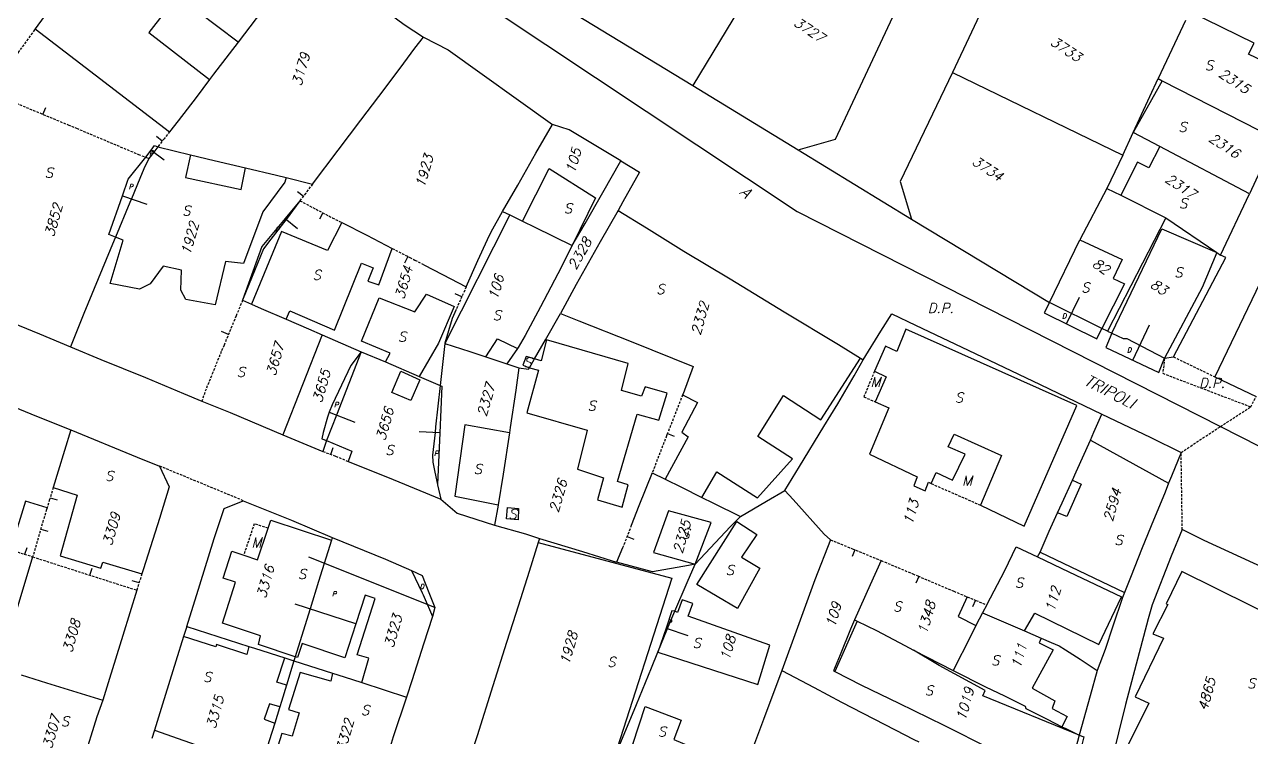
# Model space of a CAD drawing. Extents: x -334462 to -332769, y -29481 to -26664.
# Drawn here: x -333750.6 to -333625, y -28226.6 to -28153.7 of the extents above; entities that cross this region are included whole.
import ezdxf
from ezdxf.enums import TextEntityAlignment as Align

# ---------------------------------------------------------------- set-up
doc = ezdxf.new("R2010")
doc.units = 0
doc.header["$MEASUREMENT"] = 0
doc.linetypes.add('HIDDEN', pattern=[0.375, 0.25, -0.125])
for name, color, linetype in [('17', 7, 'CONTINUOUS'), ('18', 7, 'CONTINUOUS'), ('DP$DIVIDING$LINE', 7, 'CONTINUOUS'), ('EASEMENT$BOUNDA$', 7, 'CONTINUOUS'), ('ENC$$ST$$A$$TEXT', 7, 'CONTINUOUS'), ('ENCRO$$AREA$TEXT', 7, 'CONTINUOUS'), ('ENCROACHED$WALL', 7, 'CONTINUOUS'), ('MAP$SHEET$BOUND$', 7, 'CONTINUOUS'), ('PARCEL$BOUNDARY', 7, 'CONTINUOUS'), ('PARCEL$NUMBER', 7, 'CONTINUOUS'), ('STREET$TEXT', 7, 'CONTINUOUS'), ('STRUC$$FOOTPRINT', 7, 'CONTINUOUS')]:
    doc.layers.add(name, color=color, linetype=linetype)
doc.styles.add('ITALICT', font='ITALICT', dxfattribs={"height": 0.2})

msp = doc.modelspace()

# ---------------------------------------------------------------- linework, layer by layer
at = {"layer": '17', "color": 1, "linetype": 'Continuous'}
for p, q in [((-333736.45, -28165.61), (-333737.04, -28165.15)), ((-333729.68, -28185.39), (-333730.38, -28185.1))]:
    msp.add_line(p, q, dxfattribs=at)
at = {"layer": '18', "color": 1, "linetype": 'Continuous'}
for p, q in [((-333748.67, -28162.87), (-333748.38, -28162.17)), ((-333722.03, -28171.25), (-333722.63, -28170.8)), ((-333720.03, -28172.94), (-333720.38, -28173.6)), ((-333711.31, -28177.42), (-333711.65, -28178.08)), ((-333705.8, -28181.54), (-333706.48, -28181.23)), ((-333684.75, -28195.52), (-333684.06, -28195.8)), ((-333719.22, -28197.66), (-333718.96, -28196.95)), ((-333747.94, -28202.1), (-333747.22, -28202.32)), ((-333748.89, -28205.3), (-333748.17, -28205.51)), ((-333688.89, -28206.06), (-333688.19, -28206.33)), ((-333750.52, -28207.88), (-333750.29, -28207.17)), ((-333665.58, -28207.42), (-333665.86, -28208.11)), ((-333743.86, -28210.03), (-333743.63, -28209.31)), ((-333738.83, -28210.81), (-333739.55, -28210.59)), ((-333659.04, -28210.14), (-333659.34, -28210.83)), ((-333653.24, -28212.58), (-333653.53, -28213.27))]:
    msp.add_line(p, q, dxfattribs=at)
at = {"layer": 'DP$DIVIDING$LINE', "color": 2, "linetype": 'HIDDEN'}
for p, q in [((-333632.97, -28187.68), (-333628.73, -28189.73)), ((-333625.05, -28192.8), (-333624.51, -28191.72))]:
    msp.add_line(p, q, dxfattribs=at)
at = {"layer": 'DP$DIVIDING$LINE', "color": 30, "linetype": 'HIDDEN'}
for p, q in [((-333628.15, -28194.82), (-333625.05, -28192.8)), ((-333632.18, -28197.45), (-333628.15, -28194.82)), ((-333632.06, -28205.35), (-333632.18, -28197.45)), ((-333728.16, -28202.4), (-333736.75, -28198.85))]:
    msp.add_line(p, q, dxfattribs=at)
at = {"layer": 'DP$DIVIDING$LINE', "color": 2, "linetype": 'HIDDEN'}
msp.add_lwpolyline([(-333633.87, -28187.83), (-333634.07, -28189.36), (-333625.05, -28192.8)], dxfattribs=at)
at = {"layer": 'EASEMENT$BOUNDA$', "color": 3, "linetype": 'HIDDEN'}
msp.add_line((-333657.75, -28200.65), (-333652.73, -28202.85), dxfattribs=at)
for points in [[(-333663.56, -28189.16), (-333664.66, -28191.78), (-333663.48, -28192.28)], [(-333725.61, -28205.22), (-333727.05, -28204.76), (-333728.12, -28207.98)]]:
    msp.add_lwpolyline(points, dxfattribs=at)
at = {"layer": 'ENC$$ST$$A$$TEXT', "color": 1, "linetype": 'Continuous'}
for p, q in [((-333737.6, -28166.53), (-333736.26, -28167.51)), ((-333740.53, -28171.19), (-333738.05, -28172.06)), ((-333643.91, -28184.3), (-333642.58, -28181.58)), ((-333637.14, -28188.03), (-333635.43, -28184.42)), ((-333719.37, -28193.34), (-333716.73, -28194.35)), ((-333708.06, -28195.45), (-333710.17, -28195.35)), ((-333708.56, -28213.33), (-333721.45, -28208.19)), ((-333716.65, -28214.99), (-333722.85, -28212.98)), ((-333684.9, -28215.43), (-333682.67, -28216.19))]:
    msp.add_line(p, q, dxfattribs=at)
at = {"layer": 'ENCRO$$AREA$TEXT', "color": 5, "linetype": 'Continuous'}
msp.add_line((-333723.88, -28173.53), (-333722.63, -28174.56), dxfattribs=at)
at = {"layer": 'ENCROACHED$WALL', "color": 5, "linetype": 'Continuous'}
msp.add_lwpolyline([(-333722.37, -28171.71), (-333723.88, -28173.53), (-333726.25, -28176.38), (-333728.23, -28181.89)], dxfattribs=at)
at = {"layer": 'MAP$SHEET$BOUND$', "color": 6, "linetype": 'Continuous'}
msp.add_line((-333628.15, -28194.82), (-333609.32, -28204.39), dxfattribs=at)
msp.add_lwpolyline([(-333818.59, -28064.36), (-333728.11, -28135.15), (-333671.47, -28172.8), (-333628.15, -28194.82)], dxfattribs=at)
at = {"layer": 'PARCEL$BOUNDARY', "color": 7, "linetype": 'Continuous'}
for p, q in [((-333672.3, -28143.6), (-333682.16, -28159.92)), ((-333649.19, -28145), (-333655.58, -28158.59)), ((-333694.23, -28152.58), (-333682.16, -28159.92)), ((-333631.72, -28153.26), (-333634.54, -28159.21)), ((-333624.69, -28155.6), (-333631.31, -28152.35)), ((-333655.58, -28158.59), (-333638.14, -28167.06)), ((-333637.08, -28164.73), (-333634.54, -28159.21)), ((-333634.54, -28159.21), (-333634.11, -28159.43)), ((-333634.11, -28159.43), (-333622.55, -28165.35)), ((-333682.16, -28159.92), (-333671.39, -28166.49)), ((-333638.14, -28167.06), (-333637.08, -28164.73)), ((-333634.36, -28166.15), (-333637.08, -28164.73)), ((-333622.55, -28165.35), (-333625.18, -28170.99)), ((-333738.14, -28167.26), (-333737.84, -28167.38)), ((-333736.91, -28166.19), (-333733.58, -28167)), ((-333671.39, -28166.49), (-333659.78, -28173.6)), ((-333638.14, -28167.06), (-333639.77, -28170.44)), ((-333625.18, -28170.99), (-333634.36, -28166.15)), ((-333723.77, -28169.34), (-333721.08, -28170)), ((-333639.77, -28170.44), (-333642.56, -28175.7)), ((-333639.77, -28170.44), (-333638.36, -28171.14)), ((-333628.16, -28177.26), (-333625.18, -28170.99)), ((-333638.36, -28171.14), (-333633.74, -28173.45)), ((-333701.62, -28172.82), (-333700.89, -28173.15)), ((-333700.89, -28173.15), (-333699.6, -28173.79)), ((-333659.78, -28173.6), (-333645.65, -28182.11)), ((-333633.74, -28173.45), (-333639.72, -28185.06)), ((-333633.74, -28173.45), (-333628.51, -28176.99)), ((-333645.65, -28182.11), (-333642.56, -28175.7)), ((-333628.51, -28176.99), (-333628.16, -28177.26)), ((-333728.23, -28181.89), (-333727.31, -28182.3)), ((-333640.28, -28184.78), (-333645.65, -28182.11)), ((-333639.72, -28185.06), (-333640.28, -28184.78)), ((-333720.1, -28185.42), (-333724.11, -28195.67)), ((-333720.1, -28185.42), (-333716.1, -28187.16)), ((-333639.72, -28185.06), (-333639.26, -28185.27)), ((-333716.1, -28187.16), (-333713.62, -28188.2)), ((-333707.54, -28186.32), (-333708.01, -28190.62)), ((-333700.1, -28186.83), (-333701.2, -28188.38)), ((-333713.62, -28188.2), (-333710.16, -28189.69)), ((-333703.33, -28187.67), (-333701.2, -28188.38)), ((-333701.2, -28188.38), (-333699.96, -28188.82)), ((-333698.88, -28188.79), (-333698.35, -28187.87)), ((-333664.99, -28187.83), (-333664.71, -28188)), ((-333633.87, -28187.83), (-333632.97, -28187.68)), ((-333710.16, -28189.69), (-333708.01, -28190.62)), ((-333628.73, -28189.73), (-333624.51, -28191.72)), ((-333724.11, -28195.67), (-333720.03, -28197.36)), ((-333719.65, -28196.25), (-333720.03, -28197.36)), ((-333686.31, -28199.54), (-333684.99, -28200.2)), ((-333719.05, -28206.17), (-333719.13, -28206.42)), ((-333697.84, -28206.25), (-333697.97, -28206.67)), ((-333749.72, -28208.14), (-333753.19, -28219.53)), ((-333646.88, -28208.15), (-333646.62, -28207.65)), ((-333638.3, -28212.25), (-333638.18, -28212.31)), ((-333637.98, -28211.79), (-333638.18, -28212.31)), ((-333652.08, -28213.05), (-333652.51, -28213.88)), ((-333665.61, -28214.6), (-333665.33, -28214.73)), ((-333652.51, -28213.88), (-333653.18, -28215.18)), ((-333652.51, -28213.88), (-333648.21, -28215.73)), ((-333733.95, -28215.27), (-333734.27, -28216.3)), ((-333733.95, -28215.27), (-333727.59, -28217.31)), ((-333648.21, -28215.73), (-333646.52, -28216.46)), ((-333723.91, -28218.48), (-333723, -28218.77)), ((-333723, -28218.77), (-333723.75, -28221.28)), ((-333722.87, -28218.36), (-333723, -28218.77)), ((-333723, -28218.77), (-333719.02, -28220.04)), ((-333659.56, -28217.69), (-333655.5, -28219.76)), ((-333716.04, -28221.01), (-333711.46, -28222.51)), ((-333737.25, -28225.86), (-333737.51, -28226.73))]:
    msp.add_line(p, q, dxfattribs=at)
for points in [[(-333724.64, -28150.17), (-333721.61, -28145.97), (-333719.67, -28147.74), (-333717.58, -28149.32), (-333711.71, -28153.67), (-333709.72, -28154.96)], [(-333745.45, -28148.64), (-333746.02, -28149.42), (-333747.9, -28151.96), (-333749.45, -28154.1)], [(-333724.64, -28150.17), (-333726.83, -28153.05), (-333728.69, -28155.49)], [(-333671.39, -28166.49), (-333667.57, -28165.39), (-333660.66, -28150.66)], [(-333728.69, -28155.49), (-333729.61, -28156.69), (-333731.21, -28158.75), (-333731.62, -28159.31)], [(-333721.08, -28170), (-333718.46, -28166.52), (-333716.13, -28163.45), (-333714.3, -28161.03), (-333712.11, -28158.15), (-333710.61, -28156.11), (-333709.72, -28154.96)], [(-333709.72, -28154.96), (-333707.19, -28156.27), (-333696.51, -28163.92)], [(-333731.62, -28159.31), (-333732.99, -28161.15), (-333734.84, -28163.54), (-333735.7, -28164.64)], [(-333655.58, -28158.59), (-333660.93, -28169.73), (-333659.78, -28173.6)], [(-333701.62, -28172.82), (-333700.06, -28170.1), (-333698.23, -28166.83), (-333696.51, -28163.92)], [(-333689.51, -28167.63), (-333694.81, -28164.45), (-333696.51, -28163.92)], [(-333736.91, -28166.19), (-333737.33, -28166.73), (-333737.84, -28167.38)], [(-333733.58, -28167), (-333731.16, -28167.59), (-333727.93, -28168.35)], [(-333737.84, -28167.38), (-333738.34, -28168.44), (-333738.76, -28169.44), (-333739.62, -28171.51), (-333739.77, -28171.88), (-333741.25, -28175.43)], [(-333727.93, -28168.35), (-333724.75, -28169.1), (-333723.77, -28169.34)], [(-333694.52, -28176.3), (-333693.18, -28174.04), (-333691.35, -28170.85), (-333689.51, -28167.63)], [(-333689.51, -28167.63), (-333687.63, -28168.78), (-333689.32, -28171.83), (-333689.81, -28172.69)], [(-333722.37, -28171.71), (-333723.78, -28173.61), (-333723.82, -28173.67), (-333725.33, -28175.65), (-333726.09, -28176.64), (-333726.4, -28177.39), (-333728.23, -28181.89)], [(-333705.35, -28180.53), (-333704.15, -28177.83), (-333703.18, -28175.66), (-333702.78, -28174.89), (-333701.62, -28172.82)], [(-333689.81, -28172.69), (-333691.65, -28175.92), (-333694.08, -28180.27), (-333695.7, -28183.23)], [(-333689.81, -28172.69), (-333686.89, -28174.48), (-333683.06, -28176.85), (-333678.34, -28179.71), (-333672.8, -28183.06), (-333667.24, -28186.43), (-333664.99, -28187.83)], [(-333718.08, -28173.94), (-333715.53, -28175.23), (-333712.92, -28176.58)], [(-333699.6, -28173.79), (-333698.34, -28174.4), (-333694.52, -28176.3)], [(-333741.25, -28175.43), (-333741.37, -28175.73), (-333742.6, -28178.72), (-333744.48, -28183.24), (-333745.85, -28186.65)], [(-333694.52, -28176.3), (-333695.98, -28179.18), (-333697.76, -28182.57), (-333699.31, -28185.48), (-333700.02, -28186.72), (-333700.1, -28186.83)], [(-333632.97, -28187.68), (-333627.61, -28177.5), (-333628.16, -28177.26)], [(-333709.67, -28178.27), (-333707.79, -28179.24), (-333705.35, -28180.53)], [(-333622.61, -28178.66), (-333623.28, -28178.37), (-333628.73, -28189.73)], [(-333761.1, -28180.38), (-333757.97, -28181.66), (-333753.21, -28183.63), (-333749.01, -28185.34), (-333745.85, -28186.65)], [(-333727.31, -28182.3), (-333726.33, -28182.73), (-333723.78, -28183.83)], [(-333706.38, -28182.82), (-333706.8, -28183.75), (-333707.54, -28186.28), (-333707.54, -28186.32)], [(-333698.35, -28187.87), (-333697.23, -28185.93), (-333695.7, -28183.23)], [(-333695.7, -28183.23), (-333693.81, -28184.01), (-333688.46, -28186.12), (-333682.11, -28188.66), (-333683.16, -28191.47), (-333683.2, -28191.57)], [(-333664.71, -28188), (-333662.92, -28185.04), (-333661.8, -28183.28), (-333659.36, -28184.44), (-333653.26, -28187.35), (-333646.61, -28190.52), (-333640.29, -28193.53)], [(-333723.78, -28183.83), (-333721.5, -28184.82), (-333720.1, -28185.42)], [(-333639.26, -28185.27), (-333638.11, -28185.8), (-333637.73, -28185.8), (-333633.87, -28187.83)], [(-333745.85, -28186.65), (-333742.74, -28187.96), (-333738.16, -28189.79), (-333734.28, -28191.42), (-333732.42, -28192.23)], [(-333716.1, -28187.16), (-333718.62, -28193.63), (-333719.65, -28196.25)], [(-333707.54, -28186.32), (-333704.97, -28187.14), (-333703.33, -28187.67)], [(-333672.74, -28201.34), (-333671.23, -28198.89), (-333668.76, -28194.8), (-333667.32, -28192.47), (-333665.64, -28189.62), (-333664.71, -28188)], [(-333699.96, -28188.82), (-333700.26, -28191.1), (-333700.84, -28194.9), (-333700.92, -28195.44)], [(-333699.96, -28188.82), (-333698.97, -28188.95), (-333698.88, -28188.79)], [(-333708.01, -28190.62), (-333708.48, -28194.85), (-333708.54, -28195.43), (-333708.79, -28197.73), (-333708.75, -28198.46), (-333708.56, -28199.49), (-333708.3, -28200.75)], [(-333754.74, -28191.53), (-333749.32, -28193.74), (-333745.81, -28195.15)], [(-333732.42, -28192.23), (-333729.5, -28193.37), (-333724.11, -28195.67)], [(-333641.46, -28196.21), (-333641.1, -28195.4), (-333640.29, -28193.53)], [(-333640.29, -28193.53), (-333635.34, -28195.9), (-333632.18, -28197.45)], [(-333745.81, -28195.15), (-333747.12, -28199.36), (-333747.62, -28201.05)], [(-333745.81, -28195.15), (-333739.02, -28197.93), (-333736.75, -28198.85)], [(-333700.92, -28195.44), (-333701.58, -28199.7), (-333702.09, -28202.82)], [(-333643.3, -28200.3), (-333642.91, -28199.46), (-333641.46, -28196.21)], [(-333632.18, -28197.45), (-333633.18, -28199.9), (-333633.46, -28200.59)], [(-333717.42, -28198.38), (-333717.14, -28198.5), (-333712.82, -28200.24), (-333707.96, -28202.23)], [(-333736.75, -28198.85), (-333735.74, -28200.97), (-333736.75, -28204.23), (-333738.39, -28209.37), (-333738.55, -28209.89)], [(-333686.31, -28199.54), (-333687.68, -28202.93), (-333688.45, -28204.92)], [(-333708.3, -28200.75), (-333708.29, -28200.77), (-333707.96, -28202.23)], [(-333684.99, -28200.2), (-333683.33, -28201.03), (-333681.23, -28202.06)], [(-333644.83, -28203.63), (-333644.36, -28202.6), (-333643.3, -28200.3)], [(-333633.46, -28200.59), (-333633.83, -28201.52), (-333635.25, -28204.97), (-333636.24, -28207.39), (-333637.31, -28210.1), (-333637.98, -28211.79)], [(-333733.95, -28215.27), (-333732.62, -28211.02), (-333731.13, -28206.25), (-333730.12, -28203.19), (-333728.16, -28202.4)], [(-333728.16, -28202.4), (-333723.24, -28204.4), (-333719.05, -28206.17)], [(-333707.96, -28202.23), (-333706.29, -28203.67), (-333702.44, -28204.9)], [(-333681.23, -28202.06), (-333680.12, -28202.62), (-333677.28, -28204.01)], [(-333677.28, -28204.01), (-333674.61, -28202.44), (-333672.74, -28201.34)], [(-333672.74, -28201.34), (-333671.9, -28202.28), (-333668.73, -28205.81), (-333668.07, -28206.4)], [(-333702.09, -28202.82), (-333702.09, -28202.87), (-333702.44, -28204.9)], [(-333646.62, -28207.65), (-333645.68, -28205.5), (-333644.83, -28203.63)], [(-333702.44, -28204.9), (-333699.29, -28205.78), (-333697.84, -28206.25)], [(-333677.28, -28204.01), (-333678.31, -28205.04), (-333681.93, -28208.9)], [(-333719.05, -28206.17), (-333715.8, -28207.49), (-333713.62, -28208.38), (-333710.95, -28209.55)], [(-333697.84, -28206.25), (-333693.44, -28207.6), (-333689.97, -28208.7)], [(-333632.06, -28205.35), (-333633.19, -28208.07), (-333635.15, -28213.06), (-333635.57, -28214.49), (-333637.87, -28223.25), (-333639.32, -28229.04), (-333640.05, -28231.78)], [(-333615.91, -28212.87), (-333617.71, -28212.09), (-333620.86, -28210.59), (-333624.77, -28208.78), (-333629.84, -28206.46), (-333632.06, -28205.35)], [(-333719.13, -28206.42), (-333720.46, -28210.68), (-333721.33, -28213.47), (-333722.05, -28215.76), (-333722.87, -28218.36)], [(-333697.97, -28206.67), (-333698.9, -28209.65), (-333700.26, -28213.94), (-333701.23, -28216.92), (-333702.62, -28221.33), (-333704.22, -28226.44), (-333704.82, -28228.19)], [(-333689.26, -28207.02), (-333689.34, -28207.23), (-333689.97, -28208.7)], [(-333668.07, -28206.4), (-333669.66, -28210.51), (-333671.44, -28215.37), (-333673.05, -28219.76)], [(-333652.08, -28213.05), (-333650.24, -28209.53), (-333649.07, -28207.13), (-333646.88, -28208.15)], [(-333681.93, -28208.9), (-333682.59, -28209.03), (-333686.28, -28209.69), (-333689.97, -28208.7)], [(-333662.89, -28208.52), (-333664, -28210.99), (-333665.61, -28214.6)], [(-333646.88, -28208.15), (-333643.68, -28209.68), (-333638.3, -28212.25)], [(-333710.95, -28209.55), (-333709.84, -28211.82), (-333709.75, -28212.02), (-333708.81, -28214.25)], [(-333684, -28213.71), (-333682.75, -28210.76), (-333681.93, -28208.9)], [(-333739.05, -28211.55), (-333740.49, -28216.18), (-333741.86, -28220.58), (-333742.55, -28222.82)], [(-333638.18, -28212.31), (-333639.16, -28215.24), (-333639.97, -28217.61), (-333640.76, -28219.78)], [(-333685.73, -28217.88), (-333684.75, -28215.48), (-333684.68, -28215.32), (-333684, -28213.71)], [(-333708.81, -28214.25), (-333709.71, -28217.08), (-333710.88, -28220.72), (-333711.46, -28222.51)], [(-333665.61, -28214.6), (-333666.01, -28215.55), (-333667.09, -28218.16), (-333667.75, -28219.82), (-333667.62, -28219.89)], [(-333665.33, -28214.73), (-333663.36, -28215.68), (-333660.47, -28217.22), (-333659.56, -28217.69)], [(-333734.27, -28216.3), (-333735.05, -28218.83), (-333736.44, -28223.21), (-333737.25, -28225.86)], [(-333653.18, -28215.18), (-333653.71, -28216.22), (-333655.5, -28219.76)], [(-333727.59, -28217.31), (-333727.01, -28217.5), (-333723.91, -28218.48)], [(-333646.52, -28216.46), (-333645.48, -28216.9), (-333644.68, -28217.26), (-333644.01, -28217.65), (-333642.53, -28218.6), (-333640.76, -28219.78)], [(-333690.22, -28228.68), (-333689.54, -28227.1), (-333687.93, -28223.26), (-333686.39, -28219.5), (-333685.73, -28217.88)], [(-333719.02, -28220.04), (-333717.84, -28220.42), (-333716.04, -28221.01)], [(-333673.05, -28219.76), (-333674.93, -28224.8), (-333676.66, -28229.44), (-333677.46, -28231.42)], [(-333673.05, -28219.76), (-333669.75, -28221.51), (-333666.94, -28223), (-333661.44, -28225.83), (-333659.55, -28226.82), (-333659.04, -28227.06)], [(-333667.62, -28219.89), (-333664.89, -28221.27), (-333661.07, -28223.13), (-333656.47, -28225.38), (-333651.73, -28227.74), (-333646.97, -28230.06), (-333645.11, -28231.01)], [(-333655.5, -28219.76), (-333652.19, -28221.44), (-333650.27, -28222.37), (-333648.14, -28223.43), (-333648.09, -28223.66), (-333645.9, -28224.76), (-333644.39, -28225.52)], [(-333640.76, -28219.78), (-333641.49, -28222.37), (-333642.62, -28226.4)], [(-333750.91, -28220.23), (-333748.3, -28221.03), (-333742.55, -28222.82)], [(-333723.75, -28221.28), (-333724.25, -28222.95), (-333724.42, -28223.49)], [(-333711.46, -28222.51), (-333712.81, -28226.56), (-333713.75, -28229.62), (-333714.49, -28231.92)], [(-333742.55, -28222.82), (-333743.15, -28224.52), (-333744.55, -28229), (-333745.55, -28232.33)], [(-333724.42, -28223.49), (-333724.45, -28223.58), (-333724.94, -28225.15)], [(-333724.94, -28225.15), (-333725.52, -28226.97), (-333725.65, -28227.4)], [(-333644.39, -28225.52), (-333643.99, -28225.72), (-333642.62, -28226.4)], [(-333642.62, -28226.4), (-333642.97, -28227.68), (-333643.2, -28228.75), (-333643.42, -28229.8), (-333643.46, -28229.99)]]:
    msp.add_lwpolyline(points, dxfattribs=at)
at = {"layer": 'PARCEL$BOUNDARY', "color": 2, "linetype": 'HIDDEN'}
for points in [[(-333749.45, -28154.1), (-333749.53, -28154.23), (-333751.17, -28156.47), (-333751.6, -28157.26), (-333752.01, -28158.24), (-333752.19, -28158.68), (-333753.13, -28161.01)], [(-333753.13, -28161.01), (-333750.38, -28162.15), (-333746.09, -28163.94), (-333745.24, -28164.29), (-333738.9, -28166.96), (-333738.14, -28167.26)], [(-333735.7, -28164.64), (-333736.26, -28165.36), (-333736.91, -28166.19)], [(-333721.08, -28170), (-333721.77, -28170.92), (-333722.37, -28171.71)], [(-333722.37, -28171.71), (-333720.41, -28172.74), (-333719.05, -28173.45), (-333718.08, -28173.94)], [(-333712.92, -28176.58), (-333711.12, -28177.51), (-333710.6, -28177.78), (-333709.67, -28178.27)], [(-333705.35, -28180.53), (-333705.78, -28181.5), (-333706.38, -28182.82)], [(-333728.23, -28181.89), (-333728.9, -28183.49), (-333730.13, -28186.48), (-333730.41, -28187.13), (-333731.28, -28189.27), (-333731.97, -28190.97), (-333732.42, -28192.23)], [(-333683.2, -28191.57), (-333684.77, -28195.57), (-333684.84, -28195.75), (-333686.31, -28199.54)], [(-333720.03, -28197.36), (-333718.71, -28197.84), (-333717.42, -28198.38)], [(-333747.62, -28201.05), (-333747.99, -28202.28), (-333748.24, -28203.13)], [(-333748.24, -28203.13), (-333748.29, -28203.3), (-333748.63, -28204.42), (-333748.84, -28205.14), (-333749.72, -28208.14)], [(-333688.45, -28204.92), (-333688.72, -28205.62), (-333689.26, -28207.02)], [(-333751.99, -28207.41), (-333750.94, -28207.75), (-333749.72, -28208.14)], [(-333668.07, -28206.4), (-333665.82, -28207.32), (-333662.89, -28208.52)], [(-333749.72, -28208.14), (-333744.37, -28209.86), (-333743.66, -28210.09), (-333739.05, -28211.55)], [(-333662.89, -28208.52), (-333659.65, -28209.88), (-333659.13, -28210.1), (-333655.46, -28211.66), (-333654.08, -28212.23)], [(-333738.55, -28209.89), (-333738.88, -28210.97), (-333739.05, -28211.55)], [(-333654.08, -28212.23), (-333653.19, -28212.6), (-333652.08, -28213.05)]]:
    msp.add_lwpolyline(points, dxfattribs=at)
at = {"layer": 'STRUC$$FOOTPRINT', "color": 1, "linetype": 'Continuous'}
for p, q in [((-333749.45, -28154.1), (-333735.7, -28164.64)), ((-333634.11, -28159.43), (-333637.08, -28164.73)), ((-333700.89, -28173.15), (-333707.54, -28186.32)), ((-333712.05, -28189.14), (-333710.1, -28190.04)), ((-333641.46, -28196.21), (-333633.46, -28200.59)), ((-333699.98, -28203.21), (-333700.02, -28204.35)), ((-333681.93, -28208.9), (-333680.29, -28204.62)), ((-333677.64, -28204.51), (-333675.62, -28205.85)), ((-333646.62, -28207.65), (-333637.98, -28211.79)), ((-333665.33, -28214.73), (-333667.62, -28219.89)), ((-333687.02, -28223.45), (-333683.36, -28224.84))]:
    msp.add_line(p, q, dxfattribs=at)
for points in [[(-333728.69, -28155.49), (-333734.92, -28150.74), (-333737.82, -28154.49), (-333731.62, -28159.31)], [(-333621.59, -28163.31), (-333623.04, -28162.58), (-333621.16, -28158.68), (-333625.28, -28156.71), (-333624.69, -28155.6)], [(-333738.14, -28167.26), (-333737.6, -28166.53), (-333737.25, -28166.05), (-333736.91, -28166.19)], [(-333741.25, -28175.43), (-333741.91, -28175.15), (-333740.53, -28171.19), (-333739.94, -28169.49), (-333738.14, -28167.26)], [(-333733.58, -28167), (-333734.08, -28169.33), (-333728.38, -28170.56), (-333727.93, -28168.35)], [(-333634.36, -28166.15), (-333635.5, -28168.35), (-333636.64, -28167.75), (-333638.36, -28171.14)], [(-333699.6, -28173.79), (-333696.86, -28168.4), (-333692.11, -28171.42), (-333694.52, -28176.3)], [(-333723.77, -28169.34), (-333723.9, -28169.82), (-333726.16, -28172.85), (-333728.14, -28178.13), (-333729.98, -28177.92), (-333731.05, -28182.35), (-333734.03, -28181.8), (-333734.56, -28180.84), (-333734.48, -28178.81), (-333736.37, -28178.41), (-333737.68, -28180.22), (-333738.77, -28180.76), (-333741.77, -28180.16), (-333740.46, -28175.74), (-333741.25, -28175.43)], [(-333718.08, -28173.94), (-333719.56, -28176.81), (-333724.25, -28174.84), (-333727.31, -28182.3)], [(-333639.26, -28185.27), (-333634.14, -28174.57), (-333628.51, -28176.99)], [(-333642.56, -28175.7), (-333638.22, -28177.72), (-333639.14, -28179.67), (-333637.99, -28180.22), (-333640.28, -28184.78)], [(-333723.78, -28183.83), (-333723.41, -28182.98), (-333718.82, -28184.94), (-333716.08, -28178.08), (-333714.88, -28178.56), (-333715.41, -28179.92), (-333714.28, -28180.3), (-333712.92, -28176.58)], [(-333628.51, -28176.99), (-333630.03, -28180.6), (-333633.87, -28187.83)], [(-333713.62, -28188.2), (-333713.14, -28187.29), (-333716.08, -28186.07), (-333714.27, -28181.64), (-333710.6, -28183.07), (-333709.42, -28181.25), (-333706.59, -28182.53), (-333708.18, -28186.28), (-333710.16, -28189.69)], [(-333645.65, -28182.11), (-333646.21, -28183.18), (-333640.8, -28185.83), (-333640.28, -28184.78)], [(-333652.73, -28202.85), (-333648.23, -28204.99), (-333642.84, -28192.67), (-333660.34, -28184.86), (-333661.27, -28187.13), (-333662.45, -28186.6), (-333663.56, -28189.16)], [(-333703.33, -28187.67), (-333702.15, -28185.83), (-333700.1, -28186.83)], [(-333698.88, -28188.79), (-333697.95, -28189.04), (-333699.13, -28193.4), (-333692.98, -28195.17), (-333693.96, -28199.17), (-333691.3, -28200.05), (-333691.91, -28202.31), (-333689.4, -28203.05), (-333688.77, -28200.79), (-333689.88, -28200.43), (-333687.86, -28193.56), (-333685.63, -28194.16), (-333684.78, -28191.39), (-333687.03, -28190.75), (-333687.4, -28191.71), (-333689.45, -28191.13), (-333688.77, -28188.36), (-333697.13, -28185.95), (-333697.68, -28188.08), (-333698.35, -28187.87)], [(-333639.26, -28185.27), (-333639.87, -28186.71), (-333634.46, -28189.27), (-333633.87, -28187.83)], [(-333716.1, -28187.16), (-333717.14, -28188.58), (-333718.12, -28190.56), (-333719.08, -28192.58), (-333719.37, -28193.34), (-333719.56, -28193.84), (-333720, -28195.42), (-333720.13, -28196.08), (-333719.65, -28196.25)], [(-333698.35, -28187.87), (-333699.22, -28187.64), (-333699.57, -28188.53), (-333698.88, -28188.79)], [(-333681.23, -28202.06), (-333679.7, -28199.45), (-333675.54, -28202.09), (-333671.97, -28198.11), (-333675.49, -28195.83), (-333672.87, -28191.63), (-333669.05, -28194.14), (-333664.99, -28187.83)], [(-333710.1, -28190.04), (-333711.01, -28192.13), (-333712.96, -28191.33), (-333712.05, -28189.14)], [(-333663.56, -28189.16), (-333662.36, -28189.71), (-333663.48, -28192.28)], [(-333708.01, -28190.62), (-333707.84, -28190.69), (-333708.06, -28195.45), (-333708.3, -28200.75)], [(-333683.2, -28191.57), (-333681.69, -28192.35), (-333683.28, -28195.4), (-333682.63, -28195.87), (-333684.99, -28200.2)], [(-333663.48, -28192.28), (-333662.08, -28192.89), (-333664.09, -28197.64), (-333659.18, -28199.97), (-333659.54, -28200.88), (-333658.39, -28201.4), (-333658.04, -28200.51), (-333657.75, -28200.65)], [(-333700.92, -28195.44), (-333705.49, -28194.63), (-333706.5, -28201.92), (-333702.09, -28202.82)], [(-333657.75, -28200.65), (-333657.26, -28199.52), (-333655.57, -28200.3), (-333654.27, -28197.64), (-333656.01, -28196.87), (-333655.4, -28195.58), (-333650.55, -28197.76), (-333652.73, -28202.85)], [(-333719.65, -28196.25), (-333717.05, -28197.32), (-333717.42, -28198.38)], [(-333747.62, -28201.05), (-333745.18, -28201.82), (-333746.89, -28208.05), (-333742.75, -28209.31), (-333742.53, -28208.7), (-333738.55, -28209.89)], [(-333643.3, -28200.3), (-333642.42, -28200.72), (-333643.89, -28204.02), (-333644.83, -28203.63)], [(-333748.24, -28203.13), (-333750.45, -28202.43), (-333751.99, -28207.41)], [(-333700.02, -28204.35), (-333701.22, -28204.26), (-333701.13, -28203.11), (-333699.98, -28203.21)], [(-333680.29, -28204.62), (-333684.63, -28203.42), (-333686.18, -28207.71), (-333681.93, -28208.9)], [(-333725.61, -28205.22), (-333725.34, -28204.4), (-333719.13, -28206.42)], [(-333675.62, -28205.85), (-333677.17, -28208.19), (-333675.3, -28209.3), (-333677.58, -28213.42), (-333681.73, -28210.97), (-333677.64, -28204.51)], [(-333728.12, -28207.98), (-333726.7, -28208.46), (-333725.61, -28205.22)], [(-333697.97, -28206.67), (-333684.29, -28210.33), (-333690.22, -28228.68)], [(-333722.87, -28218.36), (-333726.6, -28217.12), (-333726.41, -28216.22), (-333730.28, -28214.94), (-333728.96, -28210.72), (-333730.22, -28210.31), (-333729.34, -28207.57), (-333728.12, -28207.98)], [(-333710.95, -28209.55), (-333709.84, -28210.04), (-333709.16, -28211.79), (-333708.56, -28213.33), (-333708.81, -28214.25)], [(-333617.84, -28216.71), (-333632.12, -28209.63), (-333633.7, -28212.96), (-333633.54, -28213.03), (-333635.06, -28216.01), (-333633.97, -28216.46), (-333636.88, -28222.45), (-333635.49, -28223.11), (-333639.78, -28231.78), (-333630.77, -28242.72)], [(-333716.04, -28221.01), (-333715.32, -28218.51), (-333716.52, -28218.16), (-333714.66, -28212.42), (-333715.7, -28212.07), (-333716.65, -28214.99), (-333717.77, -28218.47), (-333722.13, -28217), (-333722.6, -28218.45), (-333722.87, -28218.36)], [(-333654.08, -28212.23), (-333654.99, -28214.25), (-333653.18, -28215.18)], [(-333648.21, -28215.73), (-333647.17, -28213.92), (-333640.62, -28217.1), (-333638.3, -28212.25)], [(-333685.73, -28217.88), (-333675.5, -28221.22), (-333674.29, -28217.17), (-333682.63, -28214.21), (-333682.15, -28212.91), (-333683.23, -28212.55), (-333683.72, -28213.83), (-333684, -28213.71)], [(-333684, -28213.71), (-333684.29, -28213.65), (-333684.9, -28215.43), (-333685.73, -28217.88)], [(-333727.59, -28217.31), (-333727.79, -28218.12), (-333730.89, -28217.1), (-333730.97, -28217.35), (-333734.27, -28216.3)], [(-333646.52, -28216.46), (-333646.72, -28216.94), (-333645.26, -28217.67), (-333647.41, -28221.59), (-333645.09, -28222.87), (-333645.37, -28223.65), (-333643.84, -28224.48), (-333644.39, -28225.52)], [(-333723.75, -28221.28), (-333724.72, -28220.97), (-333723.91, -28218.48)], [(-333642.62, -28226.4), (-333652.47, -28222.35), (-333652.23, -28221.82), (-333656.96, -28219.27), (-333659.56, -28217.69)], [(-333719.02, -28220.04), (-333719.21, -28220.87), (-333722.34, -28219.98), (-333723.55, -28223.77), (-333722.46, -28224.1), (-333723.15, -28226.49), (-333724.21, -28226.22), (-333725.26, -28229.57), (-333718.55, -28231.73), (-333718.22, -28230.75), (-333714.49, -28231.92)], [(-333724.42, -28223.49), (-333725.47, -28223.19), (-333726.01, -28224.74), (-333724.94, -28225.15)], [(-333683.36, -28224.84), (-333684.11, -28226.84), (-333681.45, -28227.95), (-333681.78, -28228.98), (-333680.48, -28229.44), (-333680.96, -28230.77), (-333684.98, -28229.1), (-333684.86, -28228.55), (-333688.31, -28227.31), (-333687.02, -28223.45)], [(-333737.25, -28225.86), (-333731.23, -28228), (-333731.43, -28228.71)], [(-333642.62, -28226.4), (-333642.15, -28226.55), (-333642.72, -28228.87), (-333643.04, -28230.18)]]:
    msp.add_lwpolyline(points, dxfattribs=at)

# ---------------------------------------------------------------- texts
at = {"layer": 'DP$DIVIDING$LINE', "color": 2, "linetype": 'Continuous', "style": 'ITALICT'}
msp.add_text('D.P.', height=1, dxfattribs=at).set_placement((-333656.79, -28182.69), align=Align.MIDDLE)
at = {"layer": 'DP$DIVIDING$LINE', "color": 4, "linetype": 'Continuous', "style": 'ITALICT'}
msp.add_text('D.P.', height=1, dxfattribs=at).set_placement((-333629.02, -28190.35), align=Align.MIDDLE)
at = {"layer": 'EASEMENT$BOUNDA$', "color": 3, "linetype": 'Continuous', "style": 'ITALICT'}
for p in [(-333663.45, -28190.26), (-333654.09, -28200.35), (-333726.8, -28206.68)]:
    msp.add_text('M', height=1, dxfattribs=at).set_placement(p, align=Align.MIDDLE)
at = {"layer": 'ENC$$ST$$A$$TEXT', "color": 1, "linetype": 'Continuous', "style": 'ITALICT'}
for s, p in [('P', (-333737.57, -28166.82)), ('P', (-333739.68, -28170.26)), ('D', (-333644.15, -28183.51)), ('D', (-333637.51, -28186.97)), ('P', (-333718.65, -28192.58)), ('P', (-333708.42, -28197.56)), ('D', (-333709.89, -28211.18)), ('P', (-333718.87, -28211.93)), ('P', (-333684.57, -28214.83))]:
    msp.add_text(s, height=0.5, dxfattribs=at).set_placement(p, align=Align.MIDDLE)
at = {"layer": 'ENCRO$$AREA$TEXT', "color": 5, "linetype": 'Continuous', "style": 'ITALICT'}
msp.add_text('P', height=0.5, dxfattribs=at).set_placement((-333724.69, -28174.67), align=Align.MIDDLE)
at = {"layer": 'PARCEL$NUMBER', "color": 7, "linetype": 'Continuous', "style": 'ITALICT'}
for s, rotation, p in [('3727', 326.646, (-333670.23, -28154.22)), ('3733', 326.646, (-333643.97, -28156.19)), ('3179', 74.1686, (-333722.26, -28158.26)), ('2315', 326.646, (-333626.73, -28159.45)), ('2316', 326.646, (-333627.74, -28166.07)), ('1923', 74.1686, (-333709.64, -28168.68)), ('105', 74.1686, (-333694.38, -28167.61)), ('3734', 326.646, (-333651.99, -28168.42)), ('2317', 326.646, (-333632.21, -28170.23)), ('3852', 74.1686, (-333747.58, -28173.7)), ('1922', 74.1686, (-333733.63, -28175.56)), ('3654', 74.1686, (-333711.74, -28180.08)), ('82', 326.646, (-333640.38, -28178.42)), ('106', 74.1686, (-333702.29, -28180.54)), ('83', 326.646, (-333634.44, -28180.54)), ('2332', 74.1686, (-333681.42, -28183.75)), ('3657', 74.1686, (-333724.91, -28187.93)), ('2327', 74.1686, (-333703.32, -28192.09)), ('3656', 74.1686, (-333713.68, -28194.55)), ('2326', 74.1686, (-333695.94, -28201.9)), ('2594', 74.1686, (-333639.23, -28202.84)), ('113', 74.1686, (-333659.83, -28203.57)), ('3309', 74.1686, (-333741.65, -28205.3)), ('2325', 74.1686, (-333683.27, -28206.1)), ('3316', 74.1686, (-333725.9, -28210.69)), ('112', 74.1686, (-333645.3, -28212.48)), ('109', 74.1686, (-333667.76, -28214.07)), ('1348', 74.1686, (-333658.23, -28214.36)), ('3308', 74.1686, (-333745.73, -28216.24)), ('3323', 74.1686, (-333712.83, -28215.74)), ('1928', 74.1686, (-333694.86, -28217.48)), ('108', 74.1686, (-333678.57, -28217.46)), ('111', 74.1686, (-333648.77, -28218.26)), ('4865', 74.1686, (-333629.56, -28222.19)), ('3315', 74.1686, (-333731.05, -28224.02)), ('1019', 74.1686, (-333654.3, -28223.2)), ('3307', 74.1686, (-333747.8, -28226.07)), ('3322', 74.1686, (-333717.77, -28226.42))]:
    msp.add_text(s, height=1, rotation=rotation, dxfattribs=at).set_placement(p, align=Align.MIDDLE)
at = {"layer": 'PARCEL$NUMBER', "color": 1, "linetype": 'Continuous', "style": 'ITALICT'}
for s, rotation, p in [('2328', 60.6722, (-333693.73, -28177.12)), ('3655', 74.1686, (-333720.16, -28190.67))]:
    msp.add_text(s, height=1, rotation=rotation, dxfattribs=at).set_placement(p, align=Align.MIDDLE)
at = {"layer": 'STREET$TEXT', "color": 7, "linetype": 'Continuous', "style": 'ITALICT'}
for s, rotation, p in [('A', 318.1663, (-333677.45, -28170.93)), ('TRIPOLI', 332.6968, (-333642.22, -28190.45))]:
    msp.add_text(s, height=1.15, rotation=rotation, dxfattribs=at).set_placement(p)
at = {"layer": 'STRUC$$FOOTPRINT', "color": 1, "linetype": 'Continuous', "style": 'ITALICT'}
for p in [(-333629.32, -28157.85), (-333632.04, -28164.15), (-333748.06, -28168.84), (-333733.99, -28172.73), (-333694.93, -28172.49), (-333631.97, -28171.97), (-333632.46, -28179.04), (-333720.65, -28179.29), (-333685.47, -28180.75), (-333641.98, -28180.58), (-333702.21, -28183.42), (-333711.91, -28185.61), (-333699.06, -28188.24), (-333728.41, -28189.22), (-333692.51, -28192.68), (-333654.92, -28191.84), (-333713.21, -28197.21), (-333704.16, -28199.16), (-333741.88, -28199.86), (-333700.6, -28203.75), (-333682.9, -28205.77), (-333638.59, -28206.42), (-333722.15, -28209.9), (-333678.37, -28209.49), (-333648.77, -28210.79), (-333661.23, -28213.22), (-333681.76, -28216.95), (-333690.49, -28218.89), (-333651.2, -28218.73), (-333731.85, -28220.43), (-333657.99, -28221.81), (-333625, -28221.08), (-333715.69, -28223.83), (-333746.41, -28224.97), (-333685.32, -28226.02)]:
    msp.add_text('S', height=1, dxfattribs=at).set_placement(p, align=Align.MIDDLE)

doc.saveas('drawing.dxf')
